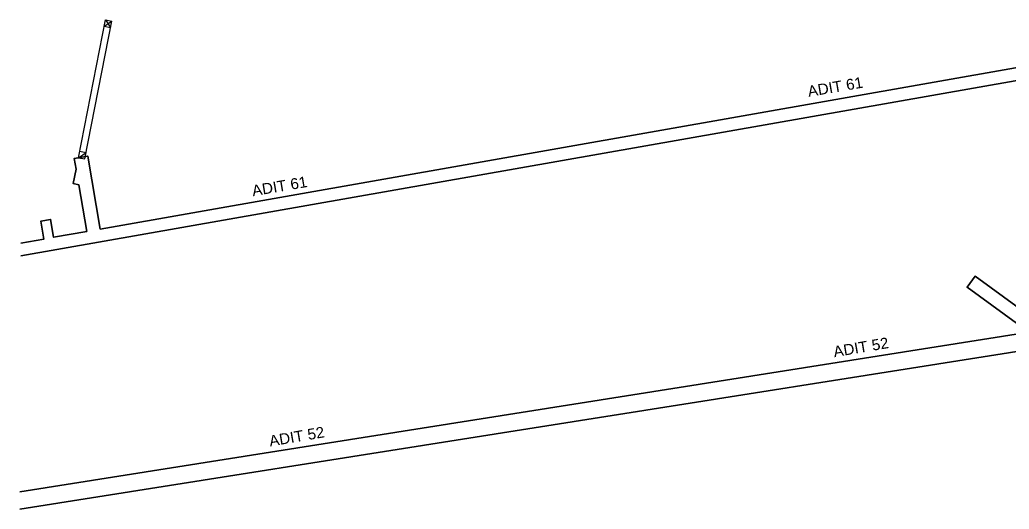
# Model space of a CAD drawing. Header units: millimetres. Extents: x -28 to 1943, y -5245 to 2752.
# Drawn here: x -27.6 to 335.5, y -2317.2 to -2137.5 of the extents above; entities that cross this region are included whole.
import ezdxf

# ---------------------------------------------------------------- set-up
doc = ezdxf.new("R2010")
doc.units = ezdxf.units.MM
doc.styles.add('ARIAL', font='arial.ttf')

msp = doc.modelspace()

# ---------------------------------------------------------------- linework, layer by layer
at = {"color": 7, "linetype": 'Continuous'}
for p, q in [((-6.086, -2188.122), (3.868, -2137.462)), ((-6.086, -2188.122), (3.868, -2137.462)), ((-6.086, -2188.122), (3.868, -2137.462)), ((-6.086, -2188.122), (3.868, -2137.462)), ((-3.731, -2188.584), (6.223, -2137.924)), ((-3.731, -2188.584), (6.223, -2137.924)), ((-3.731, -2188.584), (6.223, -2137.924)), ((-3.731, -2188.584), (6.223, -2137.924)), ((3.406, -2139.817), (6.223, -2137.924)), ((3.406, -2139.817), (6.223, -2137.924)), ((3.406, -2139.817), (6.223, -2137.924)), ((3.406, -2139.817), (6.223, -2137.924)), ((3.868, -2137.462), (5.761, -2140.279)), ((3.868, -2137.462), (6.223, -2137.924)), ((3.868, -2137.462), (5.761, -2140.279)), ((3.868, -2137.462), (6.223, -2137.924)), ((3.868, -2137.462), (6.223, -2137.924)), ((3.868, -2137.462), (5.761, -2140.279)), ((3.868, -2137.462), (5.761, -2140.279)), ((3.868, -2137.462), (6.223, -2137.924)), ((3.406, -2139.817), (5.761, -2140.279)), ((3.406, -2139.817), (5.761, -2140.279)), ((3.406, -2139.817), (5.761, -2140.279)), ((3.406, -2139.817), (5.761, -2140.279)), ((-5.624, -2185.767), (-3.269, -2186.23)), ((-5.624, -2185.767), (-3.269, -2186.23)), ((-5.624, -2185.767), (-3.269, -2186.23)), ((-5.624, -2185.767), (-3.269, -2186.23)), ((-6.086, -2188.122), (-3.269, -2186.23)), ((-6.086, -2188.122), (-3.269, -2186.23)), ((-6.086, -2188.122), (-3.269, -2186.23)), ((-6.086, -2188.122), (-3.269, -2186.23)), ((-6.086, -2188.122), (-3.731, -2188.584)), ((-6.086, -2188.122), (-3.731, -2188.584)), ((-6.086, -2188.122), (-3.731, -2188.584)), ((-6.086, -2188.122), (-3.731, -2188.584)), ((-16.294, -2210.757), (-19.839, -2211.383)), ((-18.712, -2217.987), (-19.839, -2211.383)), ((-15.166, -2217.362), (-16.294, -2210.757))]:
    msp.add_line(p, q, dxfattribs=at)
at = {"color": 7, "lineweight": 35}
for points in [[(414.191, -2146.437), (-27.185, -2224.153)], [(414.191, -2146.437), (-27.185, -2224.153)], [(-27.185, -2219.482), (-18.712, -2217.987), (-19.839, -2211.383), (-16.294, -2210.757), (-15.166, -2217.362), (-3.004, -2215.216), (-5.936, -2198.037), (-7.957, -2197.64), (-6.912, -2192.322), (-7.585, -2188.378), (-2.656, -2187.536), (1.92, -2214.347), (339.912, -2154.796)], [(-27.185, -2219.482), (-18.712, -2217.987), (-19.839, -2211.383), (-16.294, -2210.757), (-15.166, -2217.362), (-3.004, -2215.216), (-5.936, -2198.037), (-7.957, -2197.64), (-6.912, -2192.322), (-7.585, -2188.378), (-2.656, -2187.536), (1.92, -2214.347), (339.912, -2154.796)], [(-27.589, -2310.851), (342.75, -2252.194), (320.061, -2235.71), (323, -2231.665), (349.734, -2251.088), (391.147, -2244.529), (368.458, -2228.045), (371.397, -2224), (398.131, -2243.423), (446.574, -2235.75), (452.898, -2212.145)], [(-27.589, -2310.851), (342.75, -2252.194), (320.061, -2235.71), (323, -2231.665), (349.734, -2251.088), (391.147, -2244.529), (368.458, -2228.045), (371.397, -2224), (398.131, -2243.423), (446.574, -2235.75), (452.898, -2212.145)]]:
    msp.add_lwpolyline(points, dxfattribs=at)
msp.add_lwpolyline([(-27.589, -2317.229), (349.958, -2257.431), (367.52, -2270.191), (386.357, -2267.208), (399.117, -2249.646), (461.654, -2239.74), (461.552, -2239.099, 0.3658634), (480.531, -2217.129), (505.42, -2196.245), (564.448, -2240.863), (562.455, -2243.5), (565.005, -2245.101), (566.841, -2242.672), (572.786, -2247.166), (566.873, -2255.249), (568.326, -2256.312), (574.23, -2248.241), (589.951, -2259.741), (587.087, -2260.164), (586.78, -2259.705)], format="xyb", dxfattribs=at)
msp.add_lwpolyline([(-27.589, -2317.229), (349.958, -2257.431), (367.52, -2270.191), (386.357, -2267.208), (399.117, -2249.646), (461.654, -2239.74), (461.552, -2239.099, 0.3658634), (480.531, -2217.129), (505.42, -2196.245), (564.448, -2240.863), (562.455, -2243.5), (565.005, -2245.101), (566.841, -2242.672), (572.786, -2247.166), (566.873, -2255.249), (568.326, -2256.312), (574.23, -2248.241), (589.951, -2259.741), (587.087, -2260.164), (586.78, -2259.705)], format="xyb", dxfattribs=at)

# ---------------------------------------------------------------- texts
at = {"color": 7, "linetype": 'Continuous', "style": 'ARIAL'}
for s, p in [('ADIT 61', (261.933, -2165.794)), ('ADIT 61', (57.988, -2202.285)), ('ADIT 52', (271.363, -2261.427)), ('ADIT 52', (64.28, -2294.213))]:
    msp.add_text(s, height=4, rotation=9.68993, dxfattribs=at).set_placement(p)

doc.saveas('drawing.dxf')
